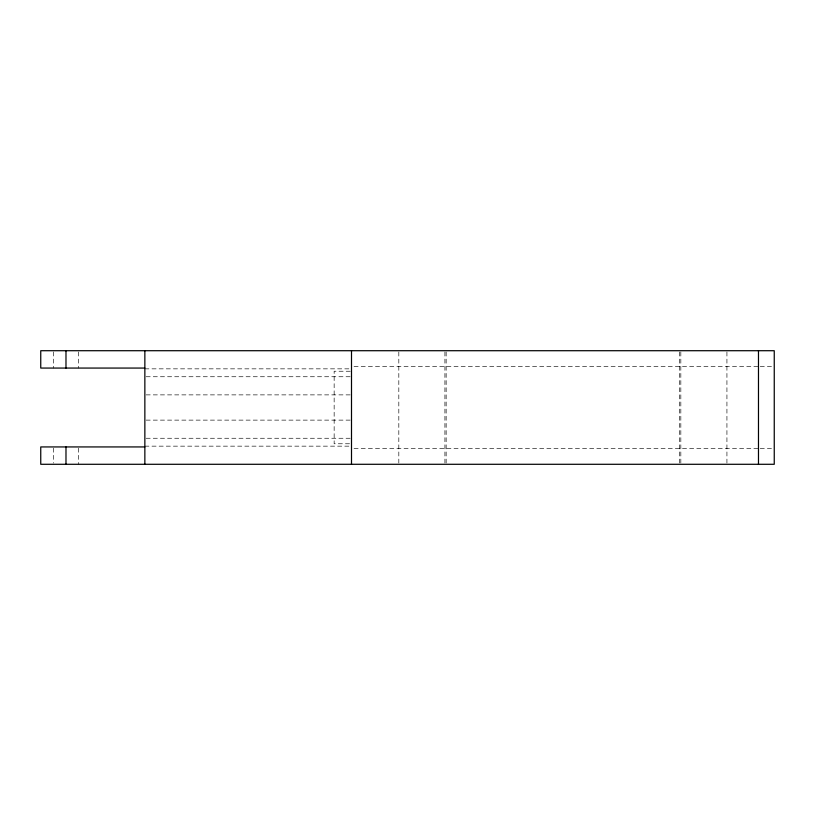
<?xml version="1.0" encoding="UTF-8"?>
<svg xmlns="http://www.w3.org/2000/svg" width="815" height="815" viewBox="0 0 815 815"><rect width="100%" height="100%" fill="white"/><g stroke="black" fill="none" stroke-linecap="round" stroke-linejoin="round"><path stroke-width="0.61" stroke-dasharray="4.08 3.06" d="M354.046 366.485L758.969 366.485M760.242 366.485L771.703 366.485M144.856 368.849L350.236 368.849M350.267 371.233L334.15 371.233L334.15 443.768L350.267 443.768M146.13 376.744L350.236 376.744M146.13 394.878L350.267 394.878M146.13 420.122L350.267 420.122M146.13 438.256L350.236 438.256M144.856 446.151L350.236 446.151M354.046 448.515L758.969 448.515M760.242 448.515L771.703 448.515M726.929 351.978L726.929 463.022M680.831 351.978L680.831 463.022M679.608 351.978L679.608 463.022M446.151 351.978L446.151 463.022M444.919 351.978L444.919 463.022M398.82 351.978L398.82 463.022M78.607 351.948L78.607 368.064M78.607 448.179L78.607 464.285M53.372 351.948L53.372 368.064M53.372 448.179L53.372 463.052"/><path stroke-width="1.22" d="M144.856 368.064L40.75 368.064L40.75 350.715L774.25 350.715L774.25 464.285L40.75 464.285L40.75 446.936L144.856 446.936M758.48 350.715L758.48 464.285M351.499 350.715L351.499 464.285M144.856 350.715L144.856 464.285M65.984 350.715L65.984 368.064M65.984 446.936L65.984 464.285"/></g></svg>
